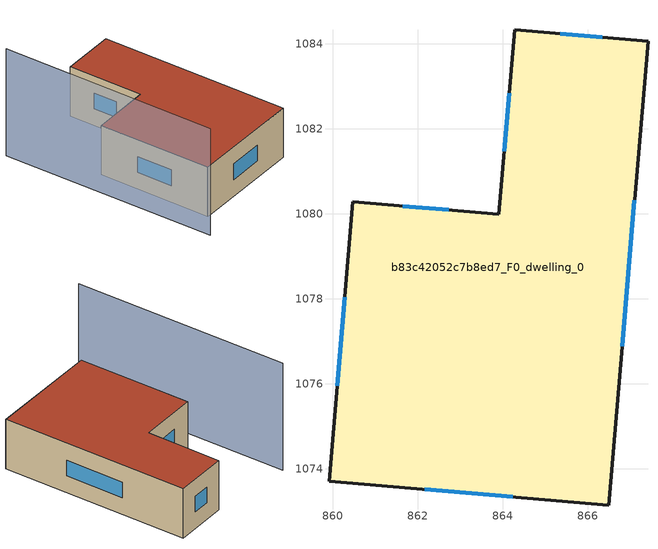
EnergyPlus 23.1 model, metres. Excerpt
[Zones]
b83c42052c7b8ed7_F0_dwelling_0
 floor ground (EU_floor_Construction): 867.42,1084.06 866.49,1073.15 859.92,1073.71 860.47,1080.29 863.91,1079.99 864.28,1084.33 z0
 wall outside (EU_wall_Construction): 863.91,1079.99 860.47,1080.29 859.92,1073.71 866.49,1073.15 867.42,1084.06 864.28,1084.33 863.91,1079.99 z0:3
 window (EU_Window_Construction): 862.74,1080.09 861.65,1080.19 / 864.16,1082.84 864.04,1081.48 / 866.35,1084.15 865.36,1084.24 / 866.81,1076.89 867.1,1080.33 / 862.17,1073.52 864.24,1073.34 / 860.28,1078.03 860.11,1075.96 z1.03:1.97
 roof outside (EU_roof_Construction): 866.49,1073.15 867.42,1084.06 864.28,1084.33 863.91,1079.99 860.47,1080.29 859.92,1073.71 z3
shading: 859.54,1085.31 858.51,1072.74 z0:6.5
[Building]
EU S2 Campaign: North Axis=0; Terrain=City; Solar Distribution=FullExterior
[Site:Location]
Cape.Town.Intl.AP: Latitude=-33.965; Longitude=18.602; Time Zone=2; Elevation=46
[SizingPeriod:WeatherFileDays]
AnnualSizingPeriod: Begin Month=1; Begin Day of Month=1; End Month=12; End Day of Month=31; Day of Week for Start Day=Monday; Use Weather File Daylight Saving Period=No; Use Weather File Rain and Snow Indicators=No
[MATERIAL]
EU_InternalMass_Material: Roughness=MediumRough; Thickness=0.1; Conductivity=1; Density=1800; Specific Heat=900; Thermal Absorptance=0.9; Solar Absorptance=0.7; Visible Absorptance=0.7
[MATERIAL:NOMASS] Roughness=MediumRough; Thermal Absorptance=0.9; Solar Absorptance=0.7; Visible Absorptance=0.7
Name | Thermal Resistance
EU_wall_NoMass | 0.493876
EU_roof_NoMass | 0.449382
EU_floor_NoMass | 1.25
[WINDOWMATERIAL:SIMPLEGLAZINGSYSTEM]
EU_Window_SimpleGlazing: UFactor=4.4; Solar Heat Gain Coefficient=0.85; Visible Transmittance=0.85
[CONSTRUCTION]
EU_wall_Construction: EU_wall_NoMass
EU_roof_Construction: EU_roof_NoMass
EU_floor_Construction: EU_floor_NoMass
EU_Window_Construction: EU_Window_SimpleGlazing
EU_InternalMass_Construction: EU_InternalMass_Material
[ZONE]
b83c42052c7b8ed7_F0_dwelling_0: Type=1; Multiplier=1; Ceiling Height=autocalculate; Volume=171.875; Floor Area=autocalculate; Part of Total Floor Area=Yes
[INTERNALMASS]
b83c42052c7b8ed7_F0_dwelling_0_EU_InternalMass: Construction=EU_InternalMass_Construction; Zone or ZoneList=b83c42052c7b8ed7_F0_dwelling_0; Surface Area=57.2916
[OTHEREQUIPMENT]
EU_Step8_InternalGain_b83c42052c7b8ed7_F0_dwelling_0_f000: Fuel Type=Electricity; Zone or ZoneList or Space or SpaceList=b83c42052c7b8ed7_F0_dwelling_0; Schedule=EU_Step8_GainSchedule_b83c42052c7b8ed7_F0_dwelling_0_f000; Design Level Calculation Method=Watts/Area; Power per Zone Floor Area=1; Fraction Latent=0; Fraction Radiant=0; Fraction Lost=0; Carbon Dioxide Generation Rate=0; EndUse Subcategory=EU_Step8_InternalGains
[ZONEVENTILATION:DESIGNFLOWRATE]
EU_ConstantAir_b83c42052c7b8ed7_F0_dwelling_0: Zone or ZoneList or Space or SpaceList=b83c42052c7b8ed7_F0_dwelling_0; Schedule=EU_AlwaysOn; Design Flow Rate Calculation Method=AirChanges/Hour; Air Changes per Hour=0.64; Ventilation Type=Natural; Fan Pressure Rise=0; Fan Total Efficiency=1; Constant Term Coefficient=1; Temperature Term Coefficient=0; Velocity Term Coefficient=0; Velocity Squared Term Coefficient=0; Minimum Indoor Temperature=-100; Maximum Indoor Temperature=100; Delta Temperature=-100; Minimum Outdoor Temperature=-100; Maximum Outdoor Temperature=100; Maximum Wind Speed=40
[HVACTEMPLATE:THERMOSTAT]
EU_HeatOnly_b83c42052c7b8ed7_F0_dwelling_0: Constant Heating Setpoint=20; Constant Cooling Setpoint=50
[HVACTEMPLATE:ZONE:IDEALLOADSAIRSYSTEM]
b83c42052c7b8ed7_F0_dwelling_0: Template Thermostat=EU_HeatOnly_b83c42052c7b8ed7_F0_dwelling_0; System Availability Schedule=EU_AlwaysOn; Maximum Heating Supply Air Temperature=50; Minimum Cooling Supply Air Temperature=13; Maximum Heating Supply Air Humidity Ratio=0.0156; Minimum Cooling Supply Air Humidity Ratio=0.0077; Heating Limit=NoLimit; Cooling Limit=NoLimit; Heating Availability Schedule=EU_AlwaysOn; Cooling Availability Schedule=EU_CoolingOff; Dehumidification Control Type=ConstantSensibleHeatRatio; Cooling Sensible Heat Ratio=0.7; Dehumidification Setpoint=60; Humidification Control Type=None; Humidification Setpoint=30; Outdoor Air Method=None; Outdoor Air Flow Rate per Person=0.00944; Outdoor Air Flow Rate per Zone Floor Area=0; Outdoor Air Flow Rate per Zone=0; Demand Controlled Ventilation Type=None; Outdoor Air Economizer Type=NoEconomizer; Heat Recovery Type=None; Sensible Heat Recovery Effectiveness=0.7; Latent Heat Recovery Effectiveness=0.65
[SIZING:ZONE]
b83c42052c7b8ed7_F0_dwelling_0: Zone Cooling Design Supply Air Temperature Input Method=SupplyAirTemperature; Zone Cooling Design Supply Air Temperature=13; Zone Heating Design Supply Air Temperature Input Method=SupplyAirTemperature; Zone Heating Design Supply Air Temperature=50; Zone Cooling Design Supply Air Humidity Ratio=0.008; Zone Heating Design Supply Air Humidity Ratio=0.008; Cooling Design Air Flow Method=DesignDay; Cooling Design Air Flow Rate=0; Cooling Minimum Air Flow per Zone Floor Area=0.000762; Cooling Minimum Air Flow=0; Cooling Minimum Air Flow Fraction=0.2; Heating Design Air Flow Method=DesignDay; Heating Design Air Flow Rate=0; Heating Maximum Air Flow per Zone Floor Area=0.002032; Heating Maximum Air Flow=0.141576; Heating Maximum Air Flow Fraction=0.3; Account for Dedicated Outdoor Air System=No; Dedicated Outdoor Air System Control Strategy=NeutralSupplyAir; Dedicated Outdoor Air Low Setpoint Temperature for Design=autosize; Dedicated Outdoor Air High Setpoint Temperature for Design=autosize; Zone Load Sizing Method=Sensible Load Only No Latent Load; Zone Latent Cooling Design Supply Air Humidity Ratio Input Method=HumidityRatioDifference; Zone Cooling Design Supply Air Humidity Ratio Difference=0.005; Zone Latent Heating Design Supply Air Humidity Ratio Input Method=HumidityRatioDifference; Zone Humidification Design Supply Air Humidity Ratio Difference=0.005
[SCHEDULE:CONSTANT]
Name | Hourly Value
EU_AlwaysOn | 1
EU_CoolingOff | 0
[SCHEDULE:FILE]
EU_Step8_GainSchedule_b83c42052c7b8ed7_F0_dwelling_0_f000: File=../../schedules/b83c42052c7b8ed7/b83c42052c7b8ed7_F0_dwelling_0_f000_gain.csv; Column Number=1; Rows to Skip at Top=0; Number of Hours of Data=8760; Column Separator=Comma; Interpolate to Timestep=No; Minutes per Item=60; Adjust Schedule for Daylight Savings=Yes
